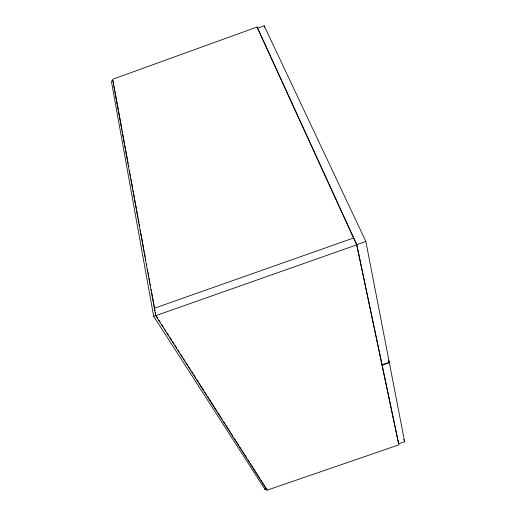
<?xml version="1.0" encoding="UTF-8"?>
<svg xmlns="http://www.w3.org/2000/svg" width="516" height="516" viewBox="0 0 516 516"><rect width="100%" height="100%" fill="white"/><g stroke="black" fill="none" stroke-linecap="round" stroke-linejoin="round"><path stroke-width="0.77" d="M257.116 27L112.572 79.309L155.671 315.682L267.056 490.2L398.933 444.824L356.853 244.816L257.116 27L257.536 28.503M264.179 25.8L257.536 28.206L356.614 244.719L365.863 241.462L264.179 25.8L264.598 27.348M154.316 308.252L353.712 237.96M113.726 84.456L113.004 80.502L111.366 81.096L153.645 316.211L155.922 315.411M155.671 315.682L356.853 244.816M365.863 241.462L389.257 362.264L381.93 364.806L362.574 272.97M389.348 362.742L382.027 365.283L398.578 443.792L404.634 441.702L389.348 362.742L388.709 361.271M153.645 316.211L265.185 489.69L266.682 489.174L261.057 480.351M156.354 316.089L157.651 318.127M158.954 320.159L160.25 322.197M161.547 324.235L163.275 326.95M164.578 328.989L165.875 331.02M167.171 333.059L168.468 335.097M169.77 337.129L171.499 339.844M172.363 341.205L174.092 343.92M174.963 345.275L176.691 347.99M177.988 350.029L179.284 352.067M180.587 354.099L182.316 356.814M183.18 358.175L184.909 360.89M185.779 362.245L187.508 364.96M188.372 366.321L190.533 369.714M191.404 371.068L193.132 373.784M193.997 375.145L195.725 377.86M196.596 379.215L198.325 381.93M199.189 383.285L203.949 390.754M204.813 392.108L206.542 394.824M207.406 396.185L216.926 411.117M217.791 412.478L222.119 419.263M223.415 421.301L225.15 424.017M226.014 425.371L230.342 432.156M231.207 433.517L232.935 436.233M234.232 438.265L238.56 445.056M239.424 446.411L241.159 449.126M242.023 450.487L246.783 457.95M247.648 459.311L249.376 462.026M250.241 463.381L260.193 478.996M388.296 360.052L389.257 362.264M403.712 439.471L404.634 441.702M266.675 488.729L267.056 490.2M264.779 488.136L265.185 489.69M356.782 245.5L358.104 251.782M358.439 253.35L362.245 271.403M114.017 86.043L114.739 89.997M115.029 91.577L117.338 104.232M117.629 105.812L118.351 109.766M118.641 111.353L121.963 129.542M122.253 131.122L122.544 132.702M122.834 134.289L123.556 138.243M123.846 139.823L124.569 143.777M124.853 145.357L125.575 149.317M125.865 150.898L128.181 163.553M128.471 165.133L128.755 166.713M129.477 170.667L129.768 172.254M130.058 173.834L130.78 177.788M131.07 179.368L132.805 188.862M133.089 190.443L133.38 192.023M133.67 193.61L134.392 197.564M134.682 199.144L135.405 203.098M135.695 204.678L136.417 208.632M136.708 210.218L138.004 217.333M138.294 218.919L139.017 222.873M139.307 224.454L139.597 226.034M140.32 229.988L140.604 231.574M140.894 233.155L141.616 237.108M141.906 238.689L142.629 242.643M142.919 244.229L143.642 248.183M143.932 249.763L144.216 251.344M144.506 252.924L145.228 256.884M145.518 258.464L145.809 260.045M146.531 263.999L146.821 265.579M147.544 269.539L147.834 271.119M148.118 272.7L148.84 276.653M149.13 278.234L149.853 282.194M150.143 283.774L150.433 285.354M151.156 289.308L151.446 290.889M151.73 292.475L152.452 296.429M152.742 298.009L153.465 301.963M153.755 303.543L154.477 307.504M154.768 309.084L155.058 310.664M155.348 312.245L155.632 313.831"/></g></svg>
